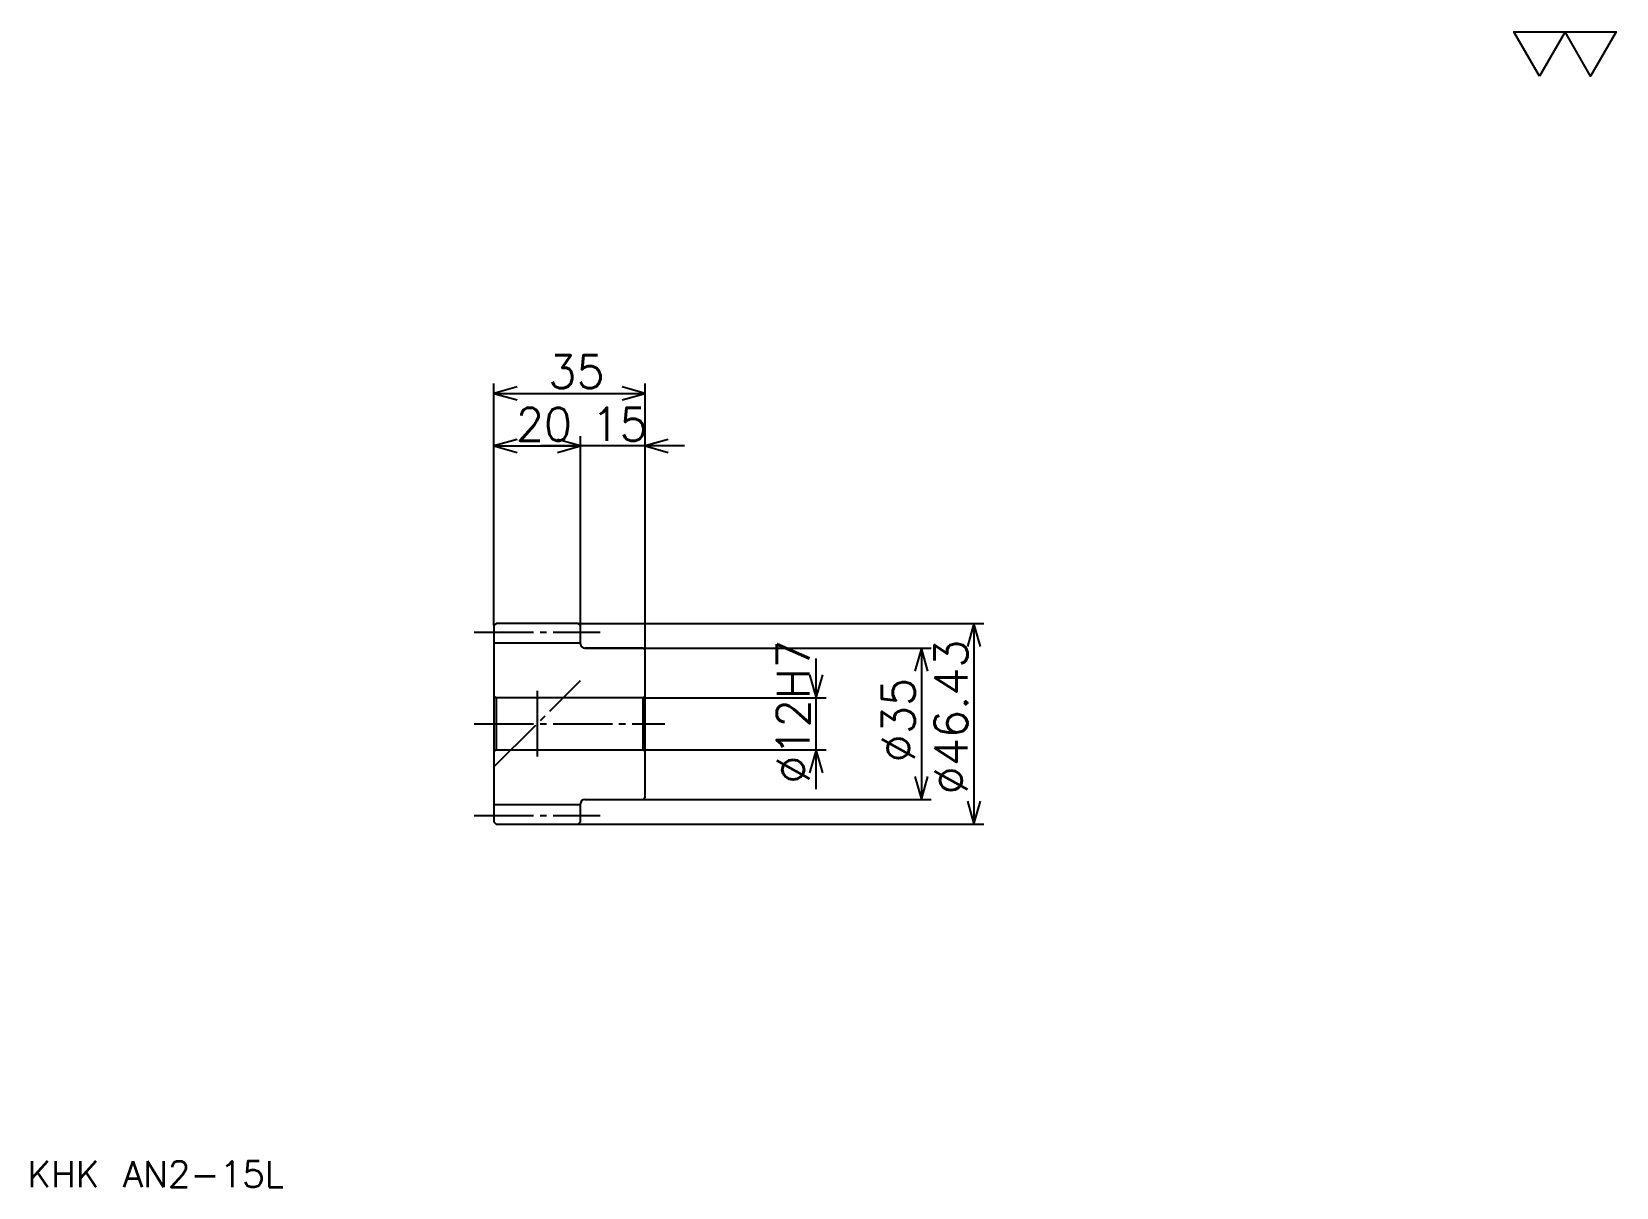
# Model space of a CAD drawing. Extents: x 16 to 383, y 17 to 284.
import ezdxf

# ---------------------------------------------------------------- set-up
doc = ezdxf.new("R2010")
doc.units = 0
doc.linetypes.add('DASHDOT', pattern=[18.260869, 13.695652, -1.521739, 1.521739, -1.521739])
doc.layers.get('0').update_dxf_attribs({"linetype": 'CONTINUOUS'})
doc.layers.add('DASHDOT', color=6, linetype='DASHDOT')
doc.styles.add('KANJI', font='TXT', dxfattribs={"bigfont": 'BIGFONT'})

msp = doc.modelspace()

# ---------------------------------------------------------------- linework, layer by layer
at = {"color": 5}
for p, q in [((123.260864, 147.234955), (123.260864, 202.778427)), ((158.260864, 147.234955), (158.260864, 202.778427)), ((123.260864, 200.495819), (158.260864, 200.495819)), ((123.260864, 188.321899), (143.260864, 188.321899)), ((167.391296, 188.321899), (134.130432, 188.321899)), ((143.260864, 147.234955), (143.260864, 190.604523)), ((123.260864, 146.734955), (123.260864, 147.234955)), ((142.760864, 147.234955), (158.260864, 147.234955)), ((143.260864, 146.734955), (143.260864, 147.234955)), ((158.260864, 147.234955), (236.630432, 147.234955)), ((158.260864, 141.021744), (158.260864, 147.234955)), ((234.347824, 147.234955), (234.347824, 100.80854)), ((144.260864, 141.521744), (158.260864, 141.521744)), ((158.260864, 141.521744), (224.456512, 141.521744)), ((222.173904, 141.521744), (222.173904, 106.521744)), ((197.82608, 108.891312), (197.82608, 139.152176)), ((158.260864, 130.021744), (200.108688, 130.021744)), ((158.260864, 118.021744), (200.108688, 118.021744)), ((144.260864, 106.521744), (158.260864, 106.521744)), ((158.260864, 106.521744), (224.456512, 106.521744)), ((142.760864, 100.80854), (158.260864, 100.80854)), ((158.260864, 100.80854), (236.630432, 100.80854))]:
    msp.add_line(p, q, dxfattribs=at)
at = {"color": 4}
for p, q in [((123.260864, 142.734955), (143.260864, 142.734955)), ((123.760864, 130.021744), (123.760864, 118.021744)), ((157.760864, 130.021744), (158.260864, 130.521744)), ((157.760864, 118.021744), (158.260864, 117.521744)), ((123.260864, 105.30854), (143.260864, 105.30854))]:
    msp.add_line(p, q, dxfattribs=at)
at = {"color": 7}
msp.add_line((133.260864, 131.630432), (133.260864, 116.413048), dxfattribs=at)
msp.add_lwpolyline([(365.217377, 273.913055), (359.282593, 284.200012), (383.021729, 284.200012), (377.086945, 273.913055), (371.152161, 284.200012), (365.217377, 273.913055)], dxfattribs=at)
at = {"color": 5}
for points in [[(128.586945, 202.017548), (123.260864, 200.495819), (128.586945, 198.974091)], [(152.934784, 198.974091), (158.260864, 200.495819), (152.934784, 202.017548)], [(128.586945, 189.843643), (123.260864, 188.321899), (128.586945, 186.800171)], [(137.934784, 186.800171), (143.260864, 188.321899), (137.934784, 189.843643)], [(137.934784, 186.800171), (143.260864, 188.321899), (137.934784, 189.843643)], [(163.586945, 189.843643), (158.260864, 188.321899), (163.586945, 186.800171)], [(235.869568, 141.908859), (234.347824, 147.234955), (232.82608, 141.908859)], [(223.695648, 136.195663), (222.173904, 141.521744), (220.652161, 136.195663)], [(196.304352, 135.347824), (197.82608, 130.021744), (199.347809, 135.347824)], [(199.347809, 112.695656), (197.82608, 118.021744), (196.304352, 112.695656)], [(220.652161, 111.847832), (222.173904, 106.521744), (223.695648, 111.847832)], [(232.82608, 106.134628), (234.347824, 100.80854), (235.869568, 106.134628)]]:
    msp.add_lwpolyline(points, dxfattribs=at)
at = {"color": 4}
for points in [[(143.260864, 142.521744), (143.260864, 146.734955), (142.760864, 147.234955), (123.760864, 147.234955), (123.260864, 146.734955), (123.260864, 117.521744)], [(144.260864, 106.521744), (157.760864, 106.521744), (158.260864, 107.021744), (158.260864, 141.021744), (157.760864, 141.521744), (144.260864, 141.521744)], [(123.260864, 117.521744), (123.760864, 118.021744), (157.760864, 118.021744), (157.760864, 130.021744), (123.760864, 130.021744), (123.260864, 130.521744)], [(123.260864, 117.521744), (123.260864, 101.30854), (123.760864, 100.80854), (142.760864, 100.80854), (143.260864, 101.30854), (143.260864, 105.521744)]]:
    msp.add_lwpolyline(points, dxfattribs=at)
for centre, start, end in [((144.260864, 142.521744), 180, 270), ((144.260864, 105.521744), 90, 180)]:
    msp.add_arc(centre, 1, start, end, dxfattribs=at)
at = {"layer": 'DASHDOT', "color": 7}
for p, q in [((118.695648, 145.234955), (147.82608, 145.234955)), ((123.260864, 114.021744), (143.260864, 134.021744)), ((118.695648, 124.021744), (162.82608, 124.021744)), ((118.695648, 102.80854), (147.82608, 102.80854))]:
    msp.add_line(p, q, dxfattribs=at)

# ---------------------------------------------------------------- texts
at = {"color": 7, "style": 'KANJI'}
for s, height, p in [('35', 7.608696, (135.815216, 201.713211)), ('20', 7.608696, (128.315216, 189.539307)), ('15', 7.608696, (145.815216, 189.539307)), ('KHK AN2-15L', 6.086957, (15.217391, 16.73913))]:
    msp.add_text(s, height=height, dxfattribs=at).set_placement(p)
for s, p in [('%%c12H7', (196.304352, 110.135872)), ('%%c46.43', (232.82608, 107.663048)), ('%%c35', (220.652161, 115.081528))]:
    msp.add_text(s, height=7.608696, rotation=90, dxfattribs=at).set_placement(p)

doc.saveas('drawing.dxf')
